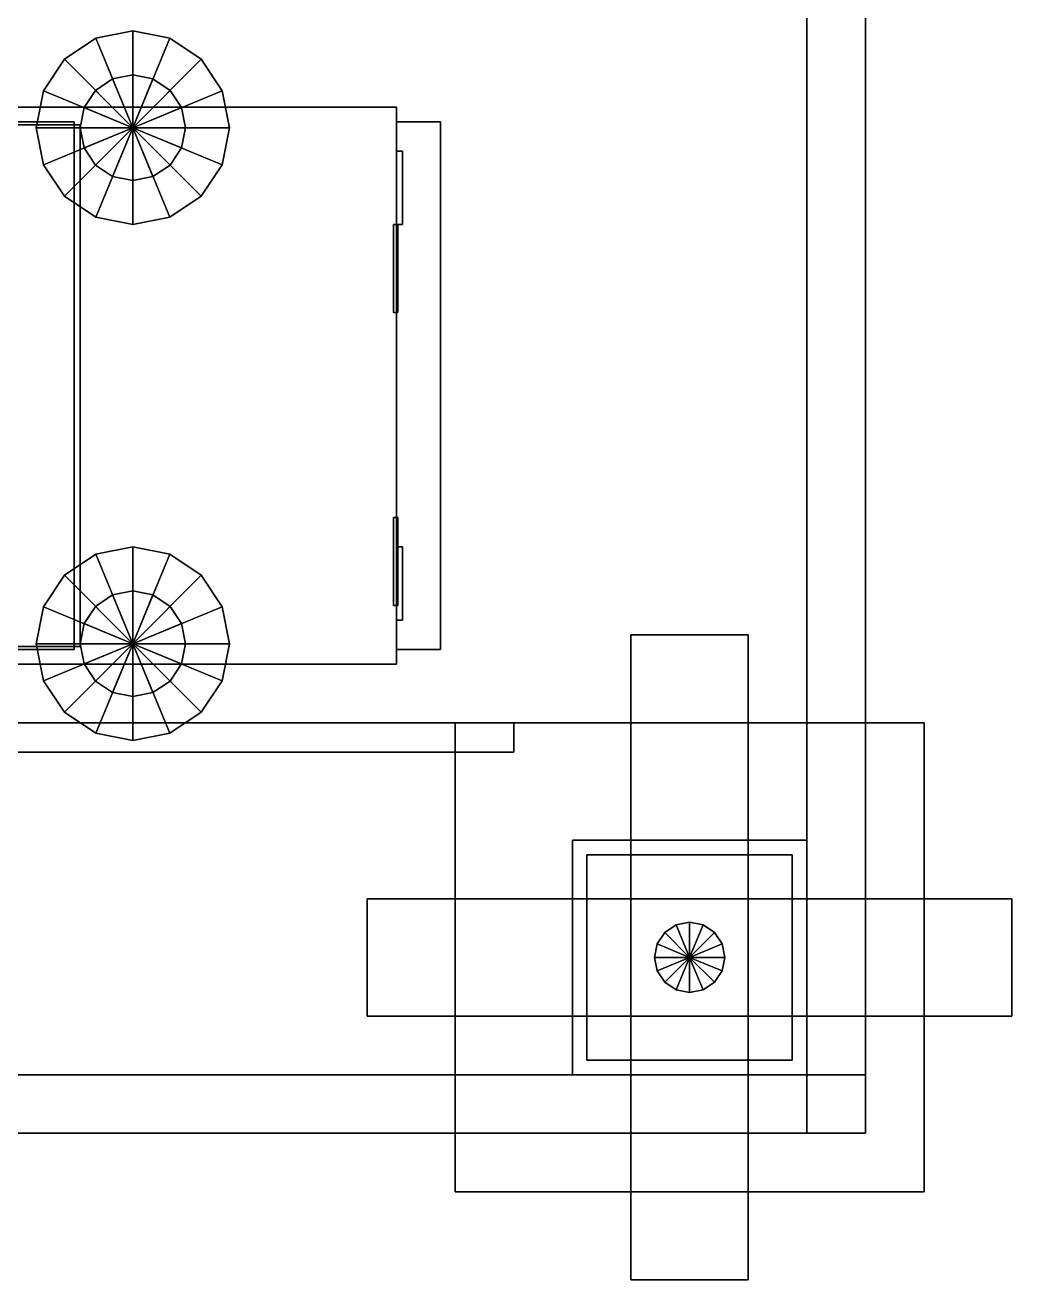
# Model space of a CAD drawing. Header units: millimetres. Extents: x -8000 to 18500, y -500 to 32500.
# Drawn here: x 10132 to 13500, y 9400 to 13680 of the extents above; entities that cross this region are included whole.
import ezdxf

# ---------------------------------------------------------------- set-up
doc = ezdxf.new("R2010")
doc.units = ezdxf.units.MM
doc.layers.add('3D-SITE', color=7, linetype='Continuous')
doc.layers.add('3D-VEHICLES', color=7, linetype='Continuous')

msp = doc.modelspace()

# ---------------------------------------------------------------- linework, layer by layer
at = {"layer": '3D-SITE', "color": 7}
for points in [[(-3000, 9900, -30), (-3000, 25500, -30), (13000, 25500, -30), (13000, 9900, -30)], [(-3000, 9900), (13000, 9900), (13000, 25500), (-3000, 25500)], [(12800, 9900), (12800, 25500), (13000, 25500), (13000, 9900)], [(12800, 9900), (12800, 9900, 160), (12800, 25500, 160), (12800, 25500)], [(12800, 9900, 160), (13000, 9900, 160), (13000, 25500, 160), (12800, 25500, 160)], [(13000, 9900, -30), (13000, 25500, -30), (13000, 25500), (13000, 9900)], [(13000, 9900), (13000, 25500), (13000, 25500, 160), (13000, 9900, 160)], [(11400, 11550), (11400, 13350), (11550, 13350), (11550, 11550)], [(11400, 13350), (11400, 13350, 100), (11550, 13350, 100), (11550, 13350)], [(11400, 11550), (11400, 11550, 100), (11400, 13350, 100), (11400, 13350)], [(11400, 11550, 100), (11550, 11550, 100), (11550, 13350, 100), (11400, 13350, 100)], [(11550, 11550), (11550, 13350), (11550, 13350, 100), (11550, 11550, 100)], [(11390, 12700, 40), (11390, 13000, 40), (11405, 13000, 40), (11405, 12700, 40)], [(11390, 13000, 40), (11390, 13000, 80), (11405, 13000, 80), (11405, 13000, 40)], [(11390, 12700, 40), (11390, 12700, 80), (11390, 13000, 80), (11390, 13000, 40)], [(11390, 12700, 80), (11405, 12700, 80), (11405, 13000, 80), (11390, 13000, 80)], [(11405, 12700, 40), (11405, 13000, 40), (11405, 13000, 80), (11405, 12700, 80)], [(11390, 12700, 40), (11405, 12700, 40), (11405, 12700, 80), (11390, 12700, 80)], [(11390, 11700, 40), (11390, 12000, 40), (11405, 12000, 40), (11405, 11700, 40)], [(11390, 12000, 40), (11390, 12000, 80), (11405, 12000, 80), (11405, 12000, 40)], [(11390, 11700, 40), (11390, 11700, 80), (11390, 12000, 80), (11390, 12000, 40)], [(11390, 11700, 80), (11405, 11700, 80), (11405, 12000, 80), (11390, 12000, 80)], [(11405, 11700, 40), (11405, 12000, 40), (11405, 12000, 80), (11405, 11700, 80)], [(11390, 11700, 40), (11405, 11700, 40), (11405, 11700, 80), (11390, 11700, 80)], [(12200, 9400, 4300), (12200, 11600, 4300), (12600, 11600, 4300), (12600, 9400, 4300)], [(12200, 11600, 4300), (12200, 11600, 4450), (12600, 11600, 4450), (12600, 11600, 4300)], [(12200, 9400, 4300), (12200, 9400, 4450), (12200, 11600, 4450), (12200, 11600, 4300)], [(12200, 9400, 4450), (12600, 9400, 4450), (12600, 11600, 4450), (12200, 11600, 4450)], [(12600, 9400, 4300), (12600, 11600, 4300), (12600, 11600, 4450), (12600, 9400, 4450)], [(11400, 11550), (11550, 11550), (11550, 11550, 100), (11400, 11550, 100)], [(6800, 11200, 2), (6800, 11300, 2), (11800, 11300, 2), (11800, 11200, 2)], [(6800, 11300, 2), (6800, 11300, 10), (11800, 11300, 10), (11800, 11300, 2)], [(6800, 11200, 10), (11800, 11200, 10), (11800, 11300, 10), (6800, 11300, 10)], [(11600, 9700, 4400), (11600, 11300, 4400), (13200, 11300, 4400), (13200, 9700, 4400)], [(11600, 11300, 4400), (11600, 11300, 4650), (13200, 11300, 4650), (13200, 11300, 4400)], [(11600, 9700, 4400), (11600, 9700, 4650), (11600, 11300, 4650), (11600, 11300, 4400)], [(11600, 9700, 4650), (13200, 9700, 4650), (13200, 11300, 4650), (11600, 11300, 4650)], [(11800, 11200, 2), (11800, 11300, 2), (11800, 11300, 10), (11800, 11200, 10)], [(13200, 9700, 4400), (13200, 11300, 4400), (13200, 11300, 4650), (13200, 9700, 4650)], [(6800, 11200, 2), (11800, 11200, 2), (11800, 11200, 10), (6800, 11200, 10)], [(12000, 10100), (12000, 10900), (12800, 10900), (12800, 10100)], [(12000, 10900), (12000, 10900, 450), (12800, 10900, 450), (12800, 10900)], [(12000, 10100), (12000, 10100, 450), (12000, 10900, 450), (12000, 10900)], [(12000, 10100, 450), (12800, 10100, 450), (12800, 10900, 450), (12000, 10900, 450)], [(12800, 10100), (12800, 10900), (12800, 10900, 450), (12800, 10100, 450)], [(12050, 10150, 450), (12050, 10850, 450), (12750, 10850, 450), (12750, 10150, 450)], [(12050, 10850, 450), (12050, 10850, 500), (12750, 10850, 500), (12750, 10850, 450)], [(12050, 10150, 450), (12050, 10150, 500), (12050, 10850, 500), (12050, 10850, 450)], [(12050, 10150, 500), (12750, 10150, 500), (12750, 10850, 500), (12050, 10850, 500)], [(12750, 10150, 450), (12750, 10850, 450), (12750, 10850, 500), (12750, 10150, 500)], [(11300, 10300, 4300), (11300, 10700, 4300), (13500, 10700, 4300), (13500, 10300, 4300)], [(11300, 10700, 4300), (11300, 10700, 4450), (13500, 10700, 4450), (13500, 10700, 4300)], [(11300, 10300, 4300), (11300, 10300, 4450), (11300, 10700, 4450), (11300, 10700, 4300)], [(11300, 10300, 4450), (13500, 10300, 4450), (13500, 10700, 4450), (11300, 10700, 4450)], [(13500, 10300, 4300), (13500, 10700, 4300), (13500, 10700, 4450), (13500, 10300, 4450)], [(12400, 10620, 500), (12354.1, 10610.9, 500), (12354.1, 10610.9, 4500), (12400, 10620, 4500)], [(12400, 10500, 4500), (12400, 10620, 4500), (12354.1, 10610.9, 4500), (12400, 10500, 4500)], [(12400, 10500, 500), (12354.1, 10610.9, 500), (12400, 10620, 500), (12400, 10500, 500)], [(12445.9, 10610.9, 500), (12400, 10620, 500), (12400, 10620, 4500), (12445.9, 10610.9, 4500)], [(12400, 10500, 4500), (12445.9, 10610.9, 4500), (12400, 10620, 4500), (12400, 10500, 4500)], [(12400, 10500, 500), (12400, 10620, 500), (12445.9, 10610.9, 500), (12400, 10500, 500)], [(12315.1, 10584.9, 500), (12289.1, 10545.9, 500), (12289.1, 10545.9, 4500), (12315.1, 10584.9, 4500)], [(12400, 10500, 4500), (12315.1, 10584.9, 4500), (12289.1, 10545.9, 4500), (12400, 10500, 4500)], [(12400, 10500, 500), (12289.1, 10545.9, 500), (12315.1, 10584.9, 500), (12400, 10500, 500)], [(12354.1, 10610.9, 500), (12315.1, 10584.9, 500), (12315.1, 10584.9, 4500), (12354.1, 10610.9, 4500)], [(12400, 10500, 4500), (12354.1, 10610.9, 4500), (12315.1, 10584.9, 4500), (12400, 10500, 4500)], [(12400, 10500, 500), (12315.1, 10584.9, 500), (12354.1, 10610.9, 500), (12400, 10500, 500)], [(12400, 10500, 4500), (12484.9, 10584.9, 4500), (12445.9, 10610.9, 4500), (12400, 10500, 4500)], [(12400, 10500, 500), (12445.9, 10610.9, 500), (12484.9, 10584.9, 500), (12400, 10500, 500)], [(12400, 10500, 4500), (12510.9, 10545.9, 4500), (12484.9, 10584.9, 4500), (12400, 10500, 4500)], [(12400, 10500, 500), (12484.9, 10584.9, 500), (12510.9, 10545.9, 500), (12400, 10500, 500)], [(12484.9, 10584.9, 500), (12445.9, 10610.9, 500), (12445.9, 10610.9, 4500), (12484.9, 10584.9, 4500)], [(12510.9, 10545.9, 500), (12484.9, 10584.9, 500), (12484.9, 10584.9, 4500), (12510.9, 10545.9, 4500)], [(12289.1, 10545.9, 500), (12280, 10500, 500), (12280, 10500, 4500), (12289.1, 10545.9, 4500)], [(12400, 10500, 4500), (12289.1, 10545.9, 4500), (12280, 10500, 4500), (12400, 10500, 4500)], [(12400, 10500, 500), (12280, 10500, 500), (12289.1, 10545.9, 500), (12400, 10500, 500)], [(12400, 10500, 4500), (12520, 10500, 4500), (12510.9, 10545.9, 4500), (12400, 10500, 4500)], [(12400, 10500, 500), (12510.9, 10545.9, 500), (12520, 10500, 500), (12400, 10500, 500)], [(12520, 10500, 500), (12510.9, 10545.9, 500), (12510.9, 10545.9, 4500), (12520, 10500, 4500)], [(12280, 10500, 500), (12289.1, 10454.1, 500), (12289.1, 10454.1, 4500), (12280, 10500, 4500)], [(12400, 10500, 4500), (12280, 10500, 4500), (12289.1, 10454.1, 4500), (12400, 10500, 4500)], [(12400, 10500, 500), (12289.1, 10454.1, 500), (12280, 10500, 500), (12400, 10500, 500)], [(12400, 10500, 4500), (12289.1, 10454.1, 4500), (12315.1, 10415.1, 4500), (12400, 10500, 4500)], [(12400, 10500, 500), (12315.1, 10415.1, 500), (12289.1, 10454.1, 500), (12400, 10500, 500)], [(12400, 10500, 4500), (12315.1, 10415.1, 4500), (12354.1, 10389.1, 4500), (12400, 10500, 4500)], [(12400, 10500, 500), (12354.1, 10389.1, 500), (12315.1, 10415.1, 500), (12400, 10500, 500)], [(12400, 10500, 4500), (12354.1, 10389.1, 4500), (12400, 10380, 4500), (12400, 10500, 4500)], [(12400, 10500, 500), (12400, 10380, 500), (12354.1, 10389.1, 500), (12400, 10500, 500)], [(12400, 10500, 4500), (12400, 10380, 4500), (12445.9, 10389.1, 4500), (12400, 10500, 4500)], [(12400, 10500, 500), (12445.9, 10389.1, 500), (12400, 10380, 500), (12400, 10500, 500)], [(12400, 10500, 4500), (12445.9, 10389.1, 4500), (12484.9, 10415.1, 4500), (12400, 10500, 4500)], [(12400, 10500, 500), (12484.9, 10415.1, 500), (12445.9, 10389.1, 500), (12400, 10500, 500)], [(12400, 10500, 4500), (12484.9, 10415.1, 4500), (12510.9, 10454.1, 4500), (12400, 10500, 4500)], [(12400, 10500, 500), (12510.9, 10454.1, 500), (12484.9, 10415.1, 500), (12400, 10500, 500)], [(12400, 10500, 4500), (12510.9, 10454.1, 4500), (12520, 10500, 4500), (12400, 10500, 4500)], [(12400, 10500, 500), (12520, 10500, 500), (12510.9, 10454.1, 500), (12400, 10500, 500)], [(12510.9, 10454.1, 500), (12520, 10500, 500), (12520, 10500, 4500), (12510.9, 10454.1, 4500)], [(12289.1, 10454.1, 500), (12315.1, 10415.1, 500), (12315.1, 10415.1, 4500), (12289.1, 10454.1, 4500)], [(12484.9, 10415.1, 500), (12510.9, 10454.1, 500), (12510.9, 10454.1, 4500), (12484.9, 10415.1, 4500)], [(12315.1, 10415.1, 500), (12354.1, 10389.1, 500), (12354.1, 10389.1, 4500), (12315.1, 10415.1, 4500)], [(12445.9, 10389.1, 500), (12484.9, 10415.1, 500), (12484.9, 10415.1, 4500), (12445.9, 10389.1, 4500)], [(12354.1, 10389.1, 500), (12400, 10380, 500), (12400, 10380, 4500), (12354.1, 10389.1, 4500)], [(12400, 10380, 500), (12445.9, 10389.1, 500), (12445.9, 10389.1, 4500), (12400, 10380, 4500)], [(11300, 10300, 4300), (13500, 10300, 4300), (13500, 10300, 4450), (11300, 10300, 4450)], [(12050, 10150, 450), (12750, 10150, 450), (12750, 10150, 500), (12050, 10150, 500)], [(-3000, 9900), (-3000, 10100), (13000, 10100), (13000, 9900)], [(-3000, 10100), (-3000, 10100, 160), (13000, 10100, 160), (13000, 10100)], [(-3000, 9900, 160), (13000, 9900, 160), (13000, 10100, 160), (-3000, 10100, 160)], [(12000, 10100), (12800, 10100), (12800, 10100, 450), (12000, 10100, 450)], [(13000, 9900), (13000, 10100), (13000, 10100, 160), (13000, 9900, 160)], [(-3000, 9900, -30), (13000, 9900, -30), (13000, 9900), (-3000, 9900)], [(-3000, 9900), (13000, 9900), (13000, 9900, 160), (-3000, 9900, 160)], [(12800, 9900), (13000, 9900), (13000, 9900, 160), (12800, 9900, 160)], [(11600, 9700, 4400), (13200, 9700, 4400), (13200, 9700, 4650), (11600, 9700, 4650)], [(12200, 9400, 4300), (12600, 9400, 4300), (12600, 9400, 4450), (12200, 9400, 4450)]]:
    msp.add_3dface(points, dxfattribs=at)
at = {"layer": '3D-VEHICLES', "color": 7}
for points in [[(10500, 13660), (10373.7, 13634.9), (10373.7, 13634.9, 220), (10500, 13660, 220)], [(10500, 13330, 220), (10500, 13660, 220), (10373.7, 13634.9, 220), (10500, 13330, 220)], [(10500, 13330), (10373.7, 13634.9), (10500, 13660), (10500, 13330)], [(10626.3, 13634.9), (10500, 13660), (10500, 13660, 220), (10626.3, 13634.9, 220)], [(10500, 13330, 220), (10626.3, 13634.9, 220), (10500, 13660, 220), (10500, 13330, 220)], [(10500, 13330), (10500, 13660), (10626.3, 13634.9), (10500, 13330)], [(10373.7, 13634.9), (10266.7, 13563.3), (10266.7, 13563.3, 220), (10373.7, 13634.9, 220)], [(10500, 13330, 220), (10373.7, 13634.9, 220), (10266.7, 13563.3, 220), (10500, 13330, 220)], [(10500, 13330), (10266.7, 13563.3), (10373.7, 13634.9), (10500, 13330)], [(10500, 13330, 220), (10733.3, 13563.3, 220), (10626.3, 13634.9, 220), (10500, 13330, 220)], [(10500, 13330), (10626.3, 13634.9), (10733.3, 13563.3), (10500, 13330)], [(10733.3, 13563.3), (10626.3, 13634.9), (10626.3, 13634.9, 220), (10733.3, 13563.3, 220)], [(10266.7, 13563.3), (10195.1, 13456.3), (10195.1, 13456.3, 220), (10266.7, 13563.3, 220)], [(10500, 13330, 220), (10266.7, 13563.3, 220), (10195.1, 13456.3, 220), (10500, 13330, 220)], [(10500, 13330), (10195.1, 13456.3), (10266.7, 13563.3), (10500, 13330)], [(10500, 13330, 220), (10804.9, 13456.3, 220), (10733.3, 13563.3, 220), (10500, 13330, 220)], [(10500, 13330), (10733.3, 13563.3), (10804.9, 13456.3), (10500, 13330)], [(10804.9, 13456.3), (10733.3, 13563.3), (10733.3, 13563.3, 220), (10804.9, 13456.3, 220)], [(10431.1, 13496.3, 80), (10372.7, 13457.3, 80), (10372.7, 13457.3, 140), (10431.1, 13496.3, 140)], [(10500, 13330, 140), (10431.1, 13496.3, 140), (10372.7, 13457.3, 140), (10500, 13330, 140)], [(10500, 13330, 80), (10372.7, 13457.3, 80), (10431.1, 13496.3, 80), (10500, 13330, 80)], [(10500, 13510, 80), (10431.1, 13496.3, 80), (10431.1, 13496.3, 140), (10500, 13510, 140)], [(10500, 13330, 140), (10500, 13510, 140), (10431.1, 13496.3, 140), (10500, 13330, 140)], [(10500, 13330, 80), (10431.1, 13496.3, 80), (10500, 13510, 80), (10500, 13330, 80)], [(10568.9, 13496.3, 80), (10500, 13510, 80), (10500, 13510, 140), (10568.9, 13496.3, 140)], [(10500, 13330, 140), (10568.9, 13496.3, 140), (10500, 13510, 140), (10500, 13330, 140)], [(10500, 13330, 80), (10500, 13510, 80), (10568.9, 13496.3, 80), (10500, 13330, 80)], [(10500, 13330, 140), (10627.3, 13457.3, 140), (10568.9, 13496.3, 140), (10500, 13330, 140)], [(10500, 13330, 80), (10568.9, 13496.3, 80), (10627.3, 13457.3, 80), (10500, 13330, 80)], [(10627.3, 13457.3, 80), (10568.9, 13496.3, 80), (10568.9, 13496.3, 140), (10627.3, 13457.3, 140)], [(10195.1, 13456.3), (10170, 13330), (10170, 13330, 220), (10195.1, 13456.3, 220)], [(10500, 13330, 220), (10195.1, 13456.3, 220), (10170, 13330, 220), (10500, 13330, 220)], [(10500, 13330), (10170, 13330), (10195.1, 13456.3), (10500, 13330)], [(10372.7, 13457.3, 80), (10333.7, 13398.9, 80), (10333.7, 13398.9, 140), (10372.7, 13457.3, 140)], [(10500, 13330, 140), (10372.7, 13457.3, 140), (10333.7, 13398.9, 140), (10500, 13330, 140)], [(10500, 13330, 80), (10333.7, 13398.9, 80), (10372.7, 13457.3, 80), (10500, 13330, 80)], [(10500, 13330, 140), (10666.3, 13398.9, 140), (10627.3, 13457.3, 140), (10500, 13330, 140)], [(10500, 13330, 80), (10627.3, 13457.3, 80), (10666.3, 13398.9, 80), (10500, 13330, 80)], [(10500, 13330, 220), (10830, 13330, 220), (10804.9, 13456.3, 220), (10500, 13330, 220)], [(10500, 13330), (10804.9, 13456.3), (10830, 13330), (10500, 13330)], [(10666.3, 13398.9, 80), (10627.3, 13457.3, 80), (10627.3, 13457.3, 140), (10666.3, 13398.9, 140)], [(10830, 13330), (10804.9, 13456.3), (10804.9, 13456.3, 220), (10830, 13330, 220)], [(7200, 11500, 200), (7200, 13400, 200), (11400, 13400, 200), (11400, 11500, 200)], [(7200, 13400, 200), (7200, 13400, 950), (11400, 13400, 950), (11400, 13400, 200)], [(7200, 11500, 950), (11400, 11500, 950), (11400, 13400, 950), (7200, 13400, 950)], [(10333.7, 13398.9, 80), (10320, 13330, 80), (10320, 13330, 140), (10333.7, 13398.9, 140)], [(10500, 13330, 140), (10333.7, 13398.9, 140), (10320, 13330, 140), (10500, 13330, 140)], [(10500, 13330, 80), (10320, 13330, 80), (10333.7, 13398.9, 80), (10500, 13330, 80)], [(10500, 13330, 140), (10680, 13330, 140), (10666.3, 13398.9, 140), (10500, 13330, 140)], [(10500, 13330, 80), (10666.3, 13398.9, 80), (10680, 13330, 80), (10500, 13330, 80)], [(10680, 13330, 80), (10666.3, 13398.9, 80), (10666.3, 13398.9, 140), (10680, 13330, 140)], [(11400, 11500, 200), (11400, 13400, 200), (11400, 13400, 950), (11400, 11500, 950)], [(7780, 11560, 960), (7780, 13340, 960), (10320, 13340, 960), (10320, 11560, 960)], [(7780, 13340, 960), (7780, 13340, 1610), (10320, 13340, 1610), (10320, 13340, 960)], [(7780, 11560, 1610), (10320, 11560, 1610), (10320, 13340, 1610), (7780, 13340, 1610)], [(7800, 11550, 950), (7800, 13350, 950), (10300, 13350, 950), (10300, 11550, 950)], [(7800, 13350, 950), (7800, 13350, 1630), (10300, 13350, 1630), (10300, 13350, 950)], [(7800, 11550, 1630), (10300, 11550, 1630), (10300, 13350, 1630), (7800, 13350, 1630)], [(10170, 13330), (10195.1, 13203.7), (10195.1, 13203.7, 220), (10170, 13330, 220)], [(10500, 13330, 220), (10170, 13330, 220), (10195.1, 13203.7, 220), (10500, 13330, 220)], [(10500, 13330), (10195.1, 13203.7), (10170, 13330), (10500, 13330)], [(10500, 13330, 220), (10195.1, 13203.7, 220), (10266.7, 13096.7, 220), (10500, 13330, 220)], [(10500, 13330), (10266.7, 13096.7), (10195.1, 13203.7), (10500, 13330)], [(10500, 13330, 220), (10266.7, 13096.7, 220), (10373.7, 13025.1, 220), (10500, 13330, 220)], [(10500, 13330), (10373.7, 13025.1), (10266.7, 13096.7), (10500, 13330)], [(10300, 11550, 950), (10300, 13350, 950), (10300, 13350, 1630), (10300, 11550, 1630)], [(10320, 11560, 960), (10320, 13340, 960), (10320, 13340, 1610), (10320, 11560, 1610)], [(10320, 13330, 80), (10333.7, 13261.1, 80), (10333.7, 13261.1, 140), (10320, 13330, 140)], [(10500, 13330, 140), (10320, 13330, 140), (10333.7, 13261.1, 140), (10500, 13330, 140)], [(10500, 13330, 80), (10333.7, 13261.1, 80), (10320, 13330, 80), (10500, 13330, 80)], [(10500, 13330, 140), (10333.7, 13261.1, 140), (10372.7, 13202.7, 140), (10500, 13330, 140)], [(10500, 13330, 80), (10372.7, 13202.7, 80), (10333.7, 13261.1, 80), (10500, 13330, 80)], [(10500, 13330, 140), (10372.7, 13202.7, 140), (10431.1, 13163.7, 140), (10500, 13330, 140)], [(10500, 13330, 80), (10431.1, 13163.7, 80), (10372.7, 13202.7, 80), (10500, 13330, 80)], [(10500, 13330, 220), (10373.7, 13025.1, 220), (10500, 13000, 220), (10500, 13330, 220)], [(10500, 13330), (10500, 13000), (10373.7, 13025.1), (10500, 13330)], [(10500, 13330, 140), (10431.1, 13163.7, 140), (10500, 13150, 140), (10500, 13330, 140)], [(10500, 13330, 80), (10500, 13150, 80), (10431.1, 13163.7, 80), (10500, 13330, 80)], [(10500, 13330, 220), (10500, 13000, 220), (10626.3, 13025.1, 220), (10500, 13330, 220)], [(10500, 13330), (10626.3, 13025.1), (10500, 13000), (10500, 13330)], [(10500, 13330, 220), (10626.3, 13025.1, 220), (10733.3, 13096.7, 220), (10500, 13330, 220)], [(10500, 13330), (10733.3, 13096.7), (10626.3, 13025.1), (10500, 13330)], [(10500, 13330, 220), (10733.3, 13096.7, 220), (10804.9, 13203.7, 220), (10500, 13330, 220)], [(10500, 13330), (10804.9, 13203.7), (10733.3, 13096.7), (10500, 13330)], [(10500, 13330, 220), (10804.9, 13203.7, 220), (10830, 13330, 220), (10500, 13330, 220)], [(10500, 13330), (10830, 13330), (10804.9, 13203.7), (10500, 13330)], [(10500, 13330, 140), (10500, 13150, 140), (10568.9, 13163.7, 140), (10500, 13330, 140)], [(10500, 13330, 80), (10568.9, 13163.7, 80), (10500, 13150, 80), (10500, 13330, 80)], [(10500, 13330, 140), (10568.9, 13163.7, 140), (10627.3, 13202.7, 140), (10500, 13330, 140)], [(10500, 13330, 80), (10627.3, 13202.7, 80), (10568.9, 13163.7, 80), (10500, 13330, 80)], [(10500, 13330, 140), (10627.3, 13202.7, 140), (10666.3, 13261.1, 140), (10500, 13330, 140)], [(10500, 13330, 80), (10666.3, 13261.1, 80), (10627.3, 13202.7, 80), (10500, 13330, 80)], [(10500, 13330, 140), (10666.3, 13261.1, 140), (10680, 13330, 140), (10500, 13330, 140)], [(10500, 13330, 80), (10680, 13330, 80), (10666.3, 13261.1, 80), (10500, 13330, 80)], [(10666.3, 13261.1, 80), (10680, 13330, 80), (10680, 13330, 140), (10666.3, 13261.1, 140)], [(10804.9, 13203.7), (10830, 13330), (10830, 13330, 220), (10804.9, 13203.7, 220)], [(10333.7, 13261.1, 80), (10372.7, 13202.7, 80), (10372.7, 13202.7, 140), (10333.7, 13261.1, 140)], [(10627.3, 13202.7, 80), (10666.3, 13261.1, 80), (10666.3, 13261.1, 140), (10627.3, 13202.7, 140)], [(11400, 13000, 500), (11400, 13250, 500), (11420, 13250, 500), (11420, 13000, 500)], [(11400, 13250, 500), (11400, 13250, 600), (11420, 13250, 600), (11420, 13250, 500)], [(11400, 13000, 500), (11400, 13000, 600), (11400, 13250, 600), (11400, 13250, 500)], [(11400, 13000, 600), (11420, 13000, 600), (11420, 13250, 600), (11400, 13250, 600)], [(11420, 13000, 500), (11420, 13250, 500), (11420, 13250, 600), (11420, 13000, 600)], [(10195.1, 13203.7), (10266.7, 13096.7), (10266.7, 13096.7, 220), (10195.1, 13203.7, 220)], [(10372.7, 13202.7, 80), (10431.1, 13163.7, 80), (10431.1, 13163.7, 140), (10372.7, 13202.7, 140)], [(10568.9, 13163.7, 80), (10627.3, 13202.7, 80), (10627.3, 13202.7, 140), (10568.9, 13163.7, 140)], [(10733.3, 13096.7), (10804.9, 13203.7), (10804.9, 13203.7, 220), (10733.3, 13096.7, 220)], [(10431.1, 13163.7, 80), (10500, 13150, 80), (10500, 13150, 140), (10431.1, 13163.7, 140)], [(10500, 13150, 80), (10568.9, 13163.7, 80), (10568.9, 13163.7, 140), (10500, 13150, 140)], [(10266.7, 13096.7), (10373.7, 13025.1), (10373.7, 13025.1, 220), (10266.7, 13096.7, 220)], [(10626.3, 13025.1), (10733.3, 13096.7), (10733.3, 13096.7, 220), (10626.3, 13025.1, 220)], [(10373.7, 13025.1), (10500, 13000), (10500, 13000, 220), (10373.7, 13025.1, 220)], [(10500, 13000), (10626.3, 13025.1), (10626.3, 13025.1, 220), (10500, 13000, 220)], [(11400, 13000, 500), (11420, 13000, 500), (11420, 13000, 600), (11400, 13000, 600)], [(10500, 11900), (10373.7, 11874.9), (10373.7, 11874.9, 220), (10500, 11900, 220)], [(10500, 11570, 220), (10500, 11900, 220), (10373.7, 11874.9, 220), (10500, 11570, 220)], [(10500, 11570), (10373.7, 11874.9), (10500, 11900), (10500, 11570)], [(10626.3, 11874.9), (10500, 11900), (10500, 11900, 220), (10626.3, 11874.9, 220)], [(10500, 11570, 220), (10626.3, 11874.9, 220), (10500, 11900, 220), (10500, 11570, 220)], [(10500, 11570), (10500, 11900), (10626.3, 11874.9), (10500, 11570)], [(11400, 11650, 500), (11400, 11900, 500), (11420, 11900, 500), (11420, 11650, 500)], [(11400, 11900, 500), (11400, 11900, 600), (11420, 11900, 600), (11420, 11900, 500)], [(11400, 11650, 500), (11400, 11650, 600), (11400, 11900, 600), (11400, 11900, 500)], [(11400, 11650, 600), (11420, 11650, 600), (11420, 11900, 600), (11400, 11900, 600)], [(11420, 11650, 500), (11420, 11900, 500), (11420, 11900, 600), (11420, 11650, 600)], [(10373.7, 11874.9), (10266.7, 11803.3), (10266.7, 11803.3, 220), (10373.7, 11874.9, 220)], [(10500, 11570, 220), (10373.7, 11874.9, 220), (10266.7, 11803.3, 220), (10500, 11570, 220)], [(10500, 11570), (10266.7, 11803.3), (10373.7, 11874.9), (10500, 11570)], [(10500, 11570, 220), (10733.3, 11803.3, 220), (10626.3, 11874.9, 220), (10500, 11570, 220)], [(10500, 11570), (10626.3, 11874.9), (10733.3, 11803.3), (10500, 11570)], [(10733.3, 11803.3), (10626.3, 11874.9), (10626.3, 11874.9, 220), (10733.3, 11803.3, 220)], [(10266.7, 11803.3), (10195.1, 11696.3), (10195.1, 11696.3, 220), (10266.7, 11803.3, 220)], [(10500, 11570, 220), (10266.7, 11803.3, 220), (10195.1, 11696.3, 220), (10500, 11570, 220)], [(10500, 11570), (10195.1, 11696.3), (10266.7, 11803.3), (10500, 11570)], [(10500, 11570, 220), (10804.9, 11696.3, 220), (10733.3, 11803.3, 220), (10500, 11570, 220)], [(10500, 11570), (10733.3, 11803.3), (10804.9, 11696.3), (10500, 11570)], [(10804.9, 11696.3), (10733.3, 11803.3), (10733.3, 11803.3, 220), (10804.9, 11696.3, 220)], [(10431.1, 11736.3, 80), (10372.7, 11697.3, 80), (10372.7, 11697.3, 140), (10431.1, 11736.3, 140)], [(10500, 11570, 140), (10431.1, 11736.3, 140), (10372.7, 11697.3, 140), (10500, 11570, 140)], [(10500, 11570, 80), (10372.7, 11697.3, 80), (10431.1, 11736.3, 80), (10500, 11570, 80)], [(10500, 11750, 80), (10431.1, 11736.3, 80), (10431.1, 11736.3, 140), (10500, 11750, 140)], [(10500, 11570, 140), (10500, 11750, 140), (10431.1, 11736.3, 140), (10500, 11570, 140)], [(10500, 11570, 80), (10431.1, 11736.3, 80), (10500, 11750, 80), (10500, 11570, 80)], [(10568.9, 11736.3, 80), (10500, 11750, 80), (10500, 11750, 140), (10568.9, 11736.3, 140)], [(10500, 11570, 140), (10568.9, 11736.3, 140), (10500, 11750, 140), (10500, 11570, 140)], [(10500, 11570, 80), (10500, 11750, 80), (10568.9, 11736.3, 80), (10500, 11570, 80)], [(10500, 11570, 140), (10627.3, 11697.3, 140), (10568.9, 11736.3, 140), (10500, 11570, 140)], [(10500, 11570, 80), (10568.9, 11736.3, 80), (10627.3, 11697.3, 80), (10500, 11570, 80)], [(10627.3, 11697.3, 80), (10568.9, 11736.3, 80), (10568.9, 11736.3, 140), (10627.3, 11697.3, 140)], [(10195.1, 11696.3), (10170, 11570), (10170, 11570, 220), (10195.1, 11696.3, 220)], [(10500, 11570, 220), (10195.1, 11696.3, 220), (10170, 11570, 220), (10500, 11570, 220)], [(10500, 11570), (10170, 11570), (10195.1, 11696.3), (10500, 11570)], [(10372.7, 11697.3, 80), (10333.7, 11638.9, 80), (10333.7, 11638.9, 140), (10372.7, 11697.3, 140)], [(10500, 11570, 140), (10372.7, 11697.3, 140), (10333.7, 11638.9, 140), (10500, 11570, 140)], [(10500, 11570, 80), (10333.7, 11638.9, 80), (10372.7, 11697.3, 80), (10500, 11570, 80)], [(10500, 11570, 140), (10666.3, 11638.9, 140), (10627.3, 11697.3, 140), (10500, 11570, 140)], [(10500, 11570, 80), (10627.3, 11697.3, 80), (10666.3, 11638.9, 80), (10500, 11570, 80)], [(10500, 11570, 220), (10830, 11570, 220), (10804.9, 11696.3, 220), (10500, 11570, 220)], [(10500, 11570), (10804.9, 11696.3), (10830, 11570), (10500, 11570)], [(10666.3, 11638.9, 80), (10627.3, 11697.3, 80), (10627.3, 11697.3, 140), (10666.3, 11638.9, 140)], [(10830, 11570), (10804.9, 11696.3), (10804.9, 11696.3, 220), (10830, 11570, 220)], [(11400, 11650, 500), (11420, 11650, 500), (11420, 11650, 600), (11400, 11650, 600)], [(10333.7, 11638.9, 80), (10320, 11570, 80), (10320, 11570, 140), (10333.7, 11638.9, 140)], [(10500, 11570, 140), (10333.7, 11638.9, 140), (10320, 11570, 140), (10500, 11570, 140)], [(10500, 11570, 80), (10320, 11570, 80), (10333.7, 11638.9, 80), (10500, 11570, 80)], [(10500, 11570, 140), (10680, 11570, 140), (10666.3, 11638.9, 140), (10500, 11570, 140)], [(10500, 11570, 80), (10666.3, 11638.9, 80), (10680, 11570, 80), (10500, 11570, 80)], [(10680, 11570, 80), (10666.3, 11638.9, 80), (10666.3, 11638.9, 140), (10680, 11570, 140)], [(7780, 11560, 960), (10320, 11560, 960), (10320, 11560, 1610), (7780, 11560, 1610)], [(10170, 11570), (10195.1, 11443.7), (10195.1, 11443.7, 220), (10170, 11570, 220)], [(10500, 11570, 220), (10170, 11570, 220), (10195.1, 11443.7, 220), (10500, 11570, 220)], [(10500, 11570), (10195.1, 11443.7), (10170, 11570), (10500, 11570)], [(10500, 11570, 220), (10195.1, 11443.7, 220), (10266.7, 11336.7, 220), (10500, 11570, 220)], [(10500, 11570), (10266.7, 11336.7), (10195.1, 11443.7), (10500, 11570)], [(10500, 11570, 220), (10266.7, 11336.7, 220), (10373.7, 11265.1, 220), (10500, 11570, 220)], [(10500, 11570), (10373.7, 11265.1), (10266.7, 11336.7), (10500, 11570)], [(10320, 11570, 80), (10333.7, 11501.1, 80), (10333.7, 11501.1, 140), (10320, 11570, 140)], [(10500, 11570, 140), (10320, 11570, 140), (10333.7, 11501.1, 140), (10500, 11570, 140)], [(10500, 11570, 80), (10333.7, 11501.1, 80), (10320, 11570, 80), (10500, 11570, 80)], [(10500, 11570, 140), (10333.7, 11501.1, 140), (10372.7, 11442.7, 140), (10500, 11570, 140)], [(10500, 11570, 80), (10372.7, 11442.7, 80), (10333.7, 11501.1, 80), (10500, 11570, 80)], [(10500, 11570, 140), (10372.7, 11442.7, 140), (10431.1, 11403.7, 140), (10500, 11570, 140)], [(10500, 11570, 80), (10431.1, 11403.7, 80), (10372.7, 11442.7, 80), (10500, 11570, 80)], [(10500, 11570, 220), (10373.7, 11265.1, 220), (10500, 11240, 220), (10500, 11570, 220)], [(10500, 11570), (10500, 11240), (10373.7, 11265.1), (10500, 11570)], [(10500, 11570, 140), (10431.1, 11403.7, 140), (10500, 11390, 140), (10500, 11570, 140)], [(10500, 11570, 80), (10500, 11390, 80), (10431.1, 11403.7, 80), (10500, 11570, 80)], [(10500, 11570, 220), (10500, 11240, 220), (10626.3, 11265.1, 220), (10500, 11570, 220)], [(10500, 11570), (10626.3, 11265.1), (10500, 11240), (10500, 11570)], [(10500, 11570, 220), (10626.3, 11265.1, 220), (10733.3, 11336.7, 220), (10500, 11570, 220)], [(10500, 11570), (10733.3, 11336.7), (10626.3, 11265.1), (10500, 11570)], [(10500, 11570, 220), (10733.3, 11336.7, 220), (10804.9, 11443.7, 220), (10500, 11570, 220)], [(10500, 11570), (10804.9, 11443.7), (10733.3, 11336.7), (10500, 11570)], [(10500, 11570, 220), (10804.9, 11443.7, 220), (10830, 11570, 220), (10500, 11570, 220)], [(10500, 11570), (10830, 11570), (10804.9, 11443.7), (10500, 11570)], [(10500, 11570, 140), (10500, 11390, 140), (10568.9, 11403.7, 140), (10500, 11570, 140)], [(10500, 11570, 80), (10568.9, 11403.7, 80), (10500, 11390, 80), (10500, 11570, 80)], [(10500, 11570, 140), (10568.9, 11403.7, 140), (10627.3, 11442.7, 140), (10500, 11570, 140)], [(10500, 11570, 80), (10627.3, 11442.7, 80), (10568.9, 11403.7, 80), (10500, 11570, 80)], [(10500, 11570, 140), (10627.3, 11442.7, 140), (10666.3, 11501.1, 140), (10500, 11570, 140)], [(10500, 11570, 80), (10666.3, 11501.1, 80), (10627.3, 11442.7, 80), (10500, 11570, 80)], [(10500, 11570, 140), (10666.3, 11501.1, 140), (10680, 11570, 140), (10500, 11570, 140)], [(10500, 11570, 80), (10680, 11570, 80), (10666.3, 11501.1, 80), (10500, 11570, 80)], [(10666.3, 11501.1, 80), (10680, 11570, 80), (10680, 11570, 140), (10666.3, 11501.1, 140)], [(10804.9, 11443.7), (10830, 11570), (10830, 11570, 220), (10804.9, 11443.7, 220)], [(7800, 11550, 950), (10300, 11550, 950), (10300, 11550, 1630), (7800, 11550, 1630)], [(7200, 11500, 200), (11400, 11500, 200), (11400, 11500, 950), (7200, 11500, 950)], [(10333.7, 11501.1, 80), (10372.7, 11442.7, 80), (10372.7, 11442.7, 140), (10333.7, 11501.1, 140)], [(10627.3, 11442.7, 80), (10666.3, 11501.1, 80), (10666.3, 11501.1, 140), (10627.3, 11442.7, 140)], [(10195.1, 11443.7), (10266.7, 11336.7), (10266.7, 11336.7, 220), (10195.1, 11443.7, 220)], [(10372.7, 11442.7, 80), (10431.1, 11403.7, 80), (10431.1, 11403.7, 140), (10372.7, 11442.7, 140)], [(10568.9, 11403.7, 80), (10627.3, 11442.7, 80), (10627.3, 11442.7, 140), (10568.9, 11403.7, 140)], [(10733.3, 11336.7), (10804.9, 11443.7), (10804.9, 11443.7, 220), (10733.3, 11336.7, 220)], [(10431.1, 11403.7, 80), (10500, 11390, 80), (10500, 11390, 140), (10431.1, 11403.7, 140)], [(10500, 11390, 80), (10568.9, 11403.7, 80), (10568.9, 11403.7, 140), (10500, 11390, 140)], [(10266.7, 11336.7), (10373.7, 11265.1), (10373.7, 11265.1, 220), (10266.7, 11336.7, 220)], [(10626.3, 11265.1), (10733.3, 11336.7), (10733.3, 11336.7, 220), (10626.3, 11265.1, 220)], [(10373.7, 11265.1), (10500, 11240), (10500, 11240, 220), (10373.7, 11265.1, 220)], [(10500, 11240), (10626.3, 11265.1), (10626.3, 11265.1, 220), (10500, 11240, 220)]]:
    msp.add_3dface(points, dxfattribs=at)

doc.saveas('drawing.dxf')
